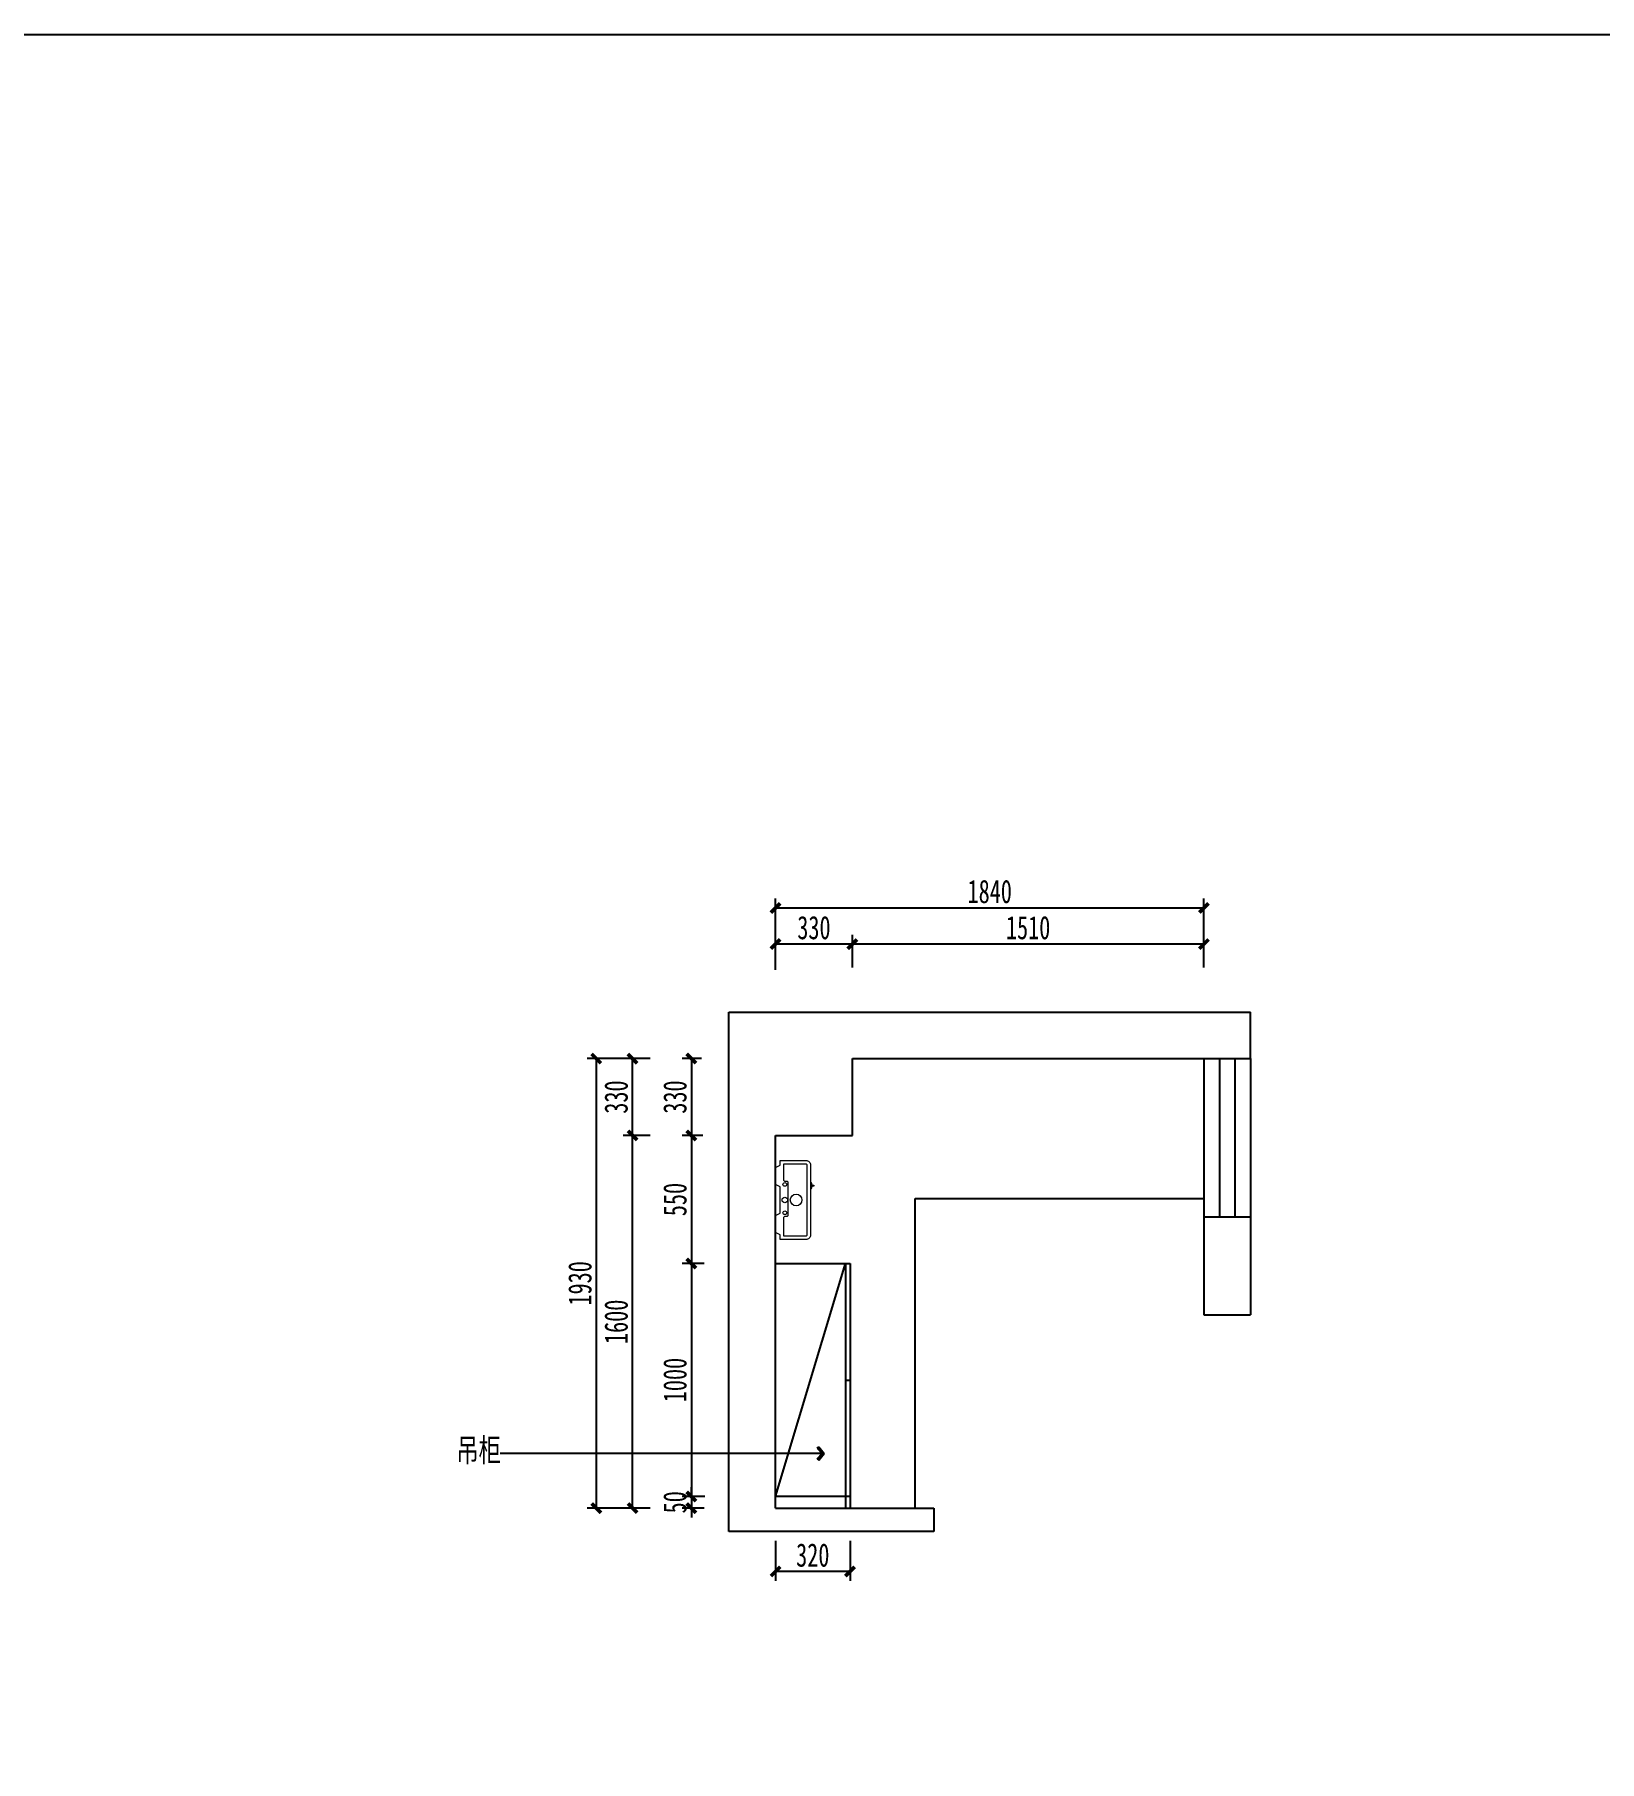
# Model space of a CAD drawing. Header units: millimetres. Extents: x 3104083 to 3173399, y -3165492 to -3044687.
# Drawn here: x 3120016 to 3126738, y -3096827 to -3089412 of the extents above; entities that cross this region are included whole.
import ezdxf

# ---------------------------------------------------------------- set-up
doc = ezdxf.new("R2010")
doc.units = ezdxf.units.MM
doc.header["$LTSCALE"] = 500
doc.header["$MEASUREMENT"] = 0
doc.header["$PDMODE"] = 2
doc.linetypes.add('ACAD_ISO03W100', pattern=[30, 12, -18])
doc.layers.get('0').update_dxf_attribs({"linetype": 'CONTINUOUS'})
doc.layers.get('DEFPOINTS').update_dxf_attribs({"linetype": 'CONTINUOUS'})
for name, color, linetype in [('D-节点尺寸', 5, 'CONTINUOUS'), ('E-立面造型线', 3, 'CONTINUOUS'), ('W-基础引线', 35, 'CONTINUOUS'), ('ZB_厨柜', 7, 'CONTINUOUS'), ('台面', 4, 'CONTINUOUS')]:
    doc.layers.add(name, color=color, linetype=linetype)
doc.layers.add('墙体', color=6, linetype='CONTINUOUS', lineweight=25)
doc.layers.add('电器', color=85, linetype='CONTINUOUS', lineweight=15)
doc.styles.add('DIM', font='SimSun.ttf', dxfattribs={"width": 0.7})
doc.dimstyles.new('40', dxfattribs={"dimscale": 40, "dimtxt": 2.5, "dimasz": 1, "dimexe": 1, "dimexo": 1, "dimgap": 0.5, "dimtad": 1, "dimdec": 0, "dimzin": 0, "dimdsep": 46, "dimtxsty": 'DIM', "dimblk": 'ARCHTICK', "dimcen": 0, "dimclrd": 5, "dimclre": 5, "dimclrt": 35, "dimadec": 0, "dimazin": 0, "dimtfac": 0.5, "dimtdec": 0, "dimtix": 1, "dimtmove": 2, "dimatfit": 2, "dimldrblk": 'A', "dimfxl": 0, "dimtolj": 1, "dimtzin": 0, "dimlwd": -1, "dimlwe": -1, "dimarcsym": 0})
doc.dimstyles.new('基础引线', dxfattribs={"dimtxt": 3, "dimasz": 0.7, "dimexe": 2, "dimexo": 6, "dimgap": 1, "dimtad": 1, "dimdec": 0, "dimdsep": 46, "dimtxsty": 'Standard', "dimblk1": 'A', "dimblk2": 'A', "dimsah": 1, "dimcen": 3, "dimdle": 200, "dimclrd": 256, "dimclre": 256, "dimclrt": 2, "dimadec": 0, "dimazin": 0, "dimtfac": 1, "dimtdec": 0, "dimtix": 1, "dimtmove": 1, "dimatfit": 3, "dimldrblk": 'A', "dimfxl": 0, "dimtvp": 1, "dimtolj": 1, "dimtzin": 0, "dimarcsym": 0})

# ---------------------------------------------------------------- blocks, each defined once
blk = doc.blocks.new('_ArchTick')
at = {"color": 0, "linetype": 'ByBlock', "const_width": 0.4}
blk.add_lwpolyline([(-0.5, -0.5), (0.5, 0.5)], dxfattribs=at)
blk = doc.blocks.new('*D1520')
at = {"layer": 'D-节点尺寸', "color": 5, "ltscale": 100}
for p, q in [((3122660.8, -3094139.2), (3122544.7, -3094139.2)), ((3122584.7, -3095739.2), (3122584.7, -3094139.2)), ((3122660.8, -3095739.2), (3122544.7, -3095739.2))]:
    blk.add_line(p, q, dxfattribs=at)
at = {"layer": 'DEFPOINTS', "color": 0, "ltscale": 100}
for p in [(3122584.7, -3094139.2), (3122700.8, -3094139.2), (3122700.8, -3095739.2)]:
    blk.add_point(p, dxfattribs=at)
at = {"layer": 'D-节点尺寸', "color": 5, "ltscale": 100, "xscale": 40, "yscale": 40, "zscale": 40}
for p, rotation in [((3122584.7, -3094139.2), 90), ((3122584.7, -3095739.2), 270)]:
    blk.add_blockref('_ArchTick', p, dxfattribs=dict(at, rotation=rotation))
at = {"layer": 'D-节点尺寸', "color": 35, "ltscale": 100, "insert": (3122514.7, -3094939.2), "char_height": 100, "attachment_point": 5, "rotation": 90, "style": 'DIM'}
blk.add_mtext('\\A1;1600', dxfattribs=at)
blk = doc.blocks.new('A')
for p, q in [((-0.37, 0), (-2.13, 0)), ((-1.44, 1.15), (-1.09, 1.44)), ((-1.44, 1.15), (-0.37, 0)), ((-1.44, -1.15), (-0.37, 0)), ((-1.09, 1.44), (0, 0)), ((-1.09, -1.44), (0, 0)), ((-1.44, -1.15), (-1.09, -1.44))]:
    blk.add_line(p, q)
for points in [[(-1.44, 1.15), (-1.09, 1.44), (-0.37, 0), (0, 0)], [(-1.44, -1.15), (-1.09, -1.44), (-0.37, 0), (0, 0)]]:
    blk.add_solid(points)
blk = doc.blocks.new('*D1521')
at = {"layer": 'D-节点尺寸', "color": 5, "ltscale": 100}
for p, q in [((3122660.8, -3093809.2), (3122544.7, -3093809.2)), ((3122584.7, -3094139.2), (3122584.7, -3093809.2)), ((3122660.8, -3094139.2), (3122544.7, -3094139.2))]:
    blk.add_line(p, q, dxfattribs=at)
at = {"layer": 'DEFPOINTS', "color": 0, "ltscale": 100}
for p in [(3122584.7, -3093809.2), (3122700.8, -3093809.2), (3122700.8, -3094139.2)]:
    blk.add_point(p, dxfattribs=at)
at = {"layer": 'D-节点尺寸', "color": 5, "ltscale": 100, "xscale": 40, "yscale": 40, "zscale": 40}
for p, rotation in [((3122584.7, -3093809.2), 90), ((3122584.7, -3094139.2), 270)]:
    blk.add_blockref('_ArchTick', p, dxfattribs=dict(at, rotation=rotation))
at = {"layer": 'D-节点尺寸', "color": 35, "ltscale": 100, "insert": (3122514.7, -3093974.2), "char_height": 100, "attachment_point": 5, "rotation": 90, "style": 'DIM'}
blk.add_mtext('\\A1;330', dxfattribs=at)
blk = doc.blocks.new('*D1522')
at = {"layer": 'D-节点尺寸', "color": 5, "ltscale": 100}
for p, q in [((3122589.2, -3093809.2), (3122389.2, -3093809.2)), ((3122429.2, -3093809.2), (3122429.2, -3095739.2)), ((3122589.2, -3095739.2), (3122389.2, -3095739.2))]:
    blk.add_line(p, q, dxfattribs=at)
at = {"layer": 'DEFPOINTS', "color": 0, "ltscale": 100}
for p in [(3122700.8, -3093809.2), (3122429.2, -3095739.2), (3122700.8, -3095739.2)]:
    blk.add_point(p, dxfattribs=at)
at = {"layer": 'D-节点尺寸', "color": 5, "ltscale": 100, "xscale": 40, "yscale": 40, "zscale": 40}
for p, rotation in [((3122429.2, -3093809.2), 90), ((3122429.2, -3095739.2), 270)]:
    blk.add_blockref('_ArchTick', p, dxfattribs=dict(at, rotation=rotation))
at = {"layer": 'D-节点尺寸', "color": 35, "ltscale": 100, "insert": (3122359.2, -3094774.2), "char_height": 100, "attachment_point": 5, "rotation": 90, "style": 'DIM'}
blk.add_mtext('\\A1;1930', dxfattribs=at)
blk = doc.blocks.new('*D1523')
at = {"layer": 'D-节点尺寸', "color": 5, "ltscale": 100}
for p, q in [((3123528.9, -3093417.9), (3123528.9, -3093277.3)), ((3125038.9, -3093417.9), (3125038.9, -3093277.3)), ((3125038.9, -3093317.3), (3123528.9, -3093317.3))]:
    blk.add_line(p, q, dxfattribs=at)
at = {"layer": 'DEFPOINTS', "color": 0, "ltscale": 100}
for p in [(3123528.9, -3093317.3), (3123528.9, -3093457.9), (3125038.9, -3093457.9)]:
    blk.add_point(p, dxfattribs=at)
at = {"layer": 'D-节点尺寸', "color": 5, "ltscale": 100, "xscale": 40, "yscale": 40, "zscale": 40, "rotation": 180}
blk.add_blockref('_ArchTick', (3123528.9, -3093317.3), dxfattribs=at)
at = {"layer": 'D-节点尺寸', "color": 5, "ltscale": 100, "xscale": 40, "yscale": 40, "zscale": 40}
blk.add_blockref('_ArchTick', (3125038.9, -3093317.3), dxfattribs=at)
at = {"layer": 'D-节点尺寸', "color": 35, "ltscale": 100, "insert": (3124283.9, -3093247.3), "char_height": 100, "attachment_point": 5, "style": 'DIM'}
blk.add_mtext('\\A1;1510', dxfattribs=at)
blk = doc.blocks.new('*D1524')
at = {"layer": 'D-节点尺寸', "color": 5, "ltscale": 100}
for p, q in [((3123198.9, -3093427.9), (3123198.9, -3093277.3)), ((3123528.9, -3093417.9), (3123528.9, -3093277.3)), ((3123528.9, -3093317.3), (3123198.9, -3093317.3))]:
    blk.add_line(p, q, dxfattribs=at)
at = {"layer": 'DEFPOINTS', "color": 0, "ltscale": 100}
for p in [(3123198.9, -3093317.3), (3123528.9, -3093457.9), (3123198.9, -3093467.9)]:
    blk.add_point(p, dxfattribs=at)
at = {"layer": 'D-节点尺寸', "color": 5, "ltscale": 100, "xscale": 40, "yscale": 40, "zscale": 40, "rotation": 180}
blk.add_blockref('_ArchTick', (3123198.9, -3093317.3), dxfattribs=at)
at = {"layer": 'D-节点尺寸', "color": 5, "ltscale": 100, "xscale": 40, "yscale": 40, "zscale": 40}
blk.add_blockref('_ArchTick', (3123528.9, -3093317.3), dxfattribs=at)
at = {"layer": 'D-节点尺寸', "color": 35, "ltscale": 100, "insert": (3123363.9, -3093247.3), "char_height": 100, "attachment_point": 5, "style": 'DIM'}
blk.add_mtext('\\A1;330', dxfattribs=at)
blk = doc.blocks.new('*D1525')
at = {"layer": 'D-节点尺寸', "color": 5, "ltscale": 100}
for p, q in [((3123198.9, -3093322.1), (3123198.9, -3093122.1)), ((3123198.9, -3093162.1), (3125038.9, -3093162.1)), ((3125038.9, -3093322.1), (3125038.9, -3093122.1))]:
    blk.add_line(p, q, dxfattribs=at)
at = {"layer": 'DEFPOINTS', "color": 0, "ltscale": 100}
for p in [(3125038.9, -3093162.1), (3125038.9, -3093457.9), (3123198.9, -3093467.9)]:
    blk.add_point(p, dxfattribs=at)
at = {"layer": 'D-节点尺寸', "color": 5, "ltscale": 100, "xscale": 40, "yscale": 40, "zscale": 40, "rotation": 180}
blk.add_blockref('_ArchTick', (3123198.9, -3093162.1), dxfattribs=at)
at = {"layer": 'D-节点尺寸', "color": 5, "ltscale": 100, "xscale": 40, "yscale": 40, "zscale": 40}
blk.add_blockref('_ArchTick', (3125038.9, -3093162.1), dxfattribs=at)
at = {"layer": 'D-节点尺寸', "color": 35, "ltscale": 100, "insert": (3124118.9, -3093092.1), "char_height": 100, "attachment_point": 5, "style": 'DIM'}
blk.add_mtext('\\A1;1840', dxfattribs=at)
blk = doc.blocks.new('*D1482')
at = {"layer": 'D-节点尺寸', "color": 5, "ltscale": 100}
for p, q in [((3122881.5, -3093809.2), (3122797.3, -3093809.2)), ((3122837.3, -3093809.2), (3122837.3, -3094139.2)), ((3122887.3, -3094139.2), (3122797.3, -3094139.2))]:
    blk.add_line(p, q, dxfattribs=at)
at = {"layer": 'DEFPOINTS', "color": 0, "ltscale": 100}
for p in [(3122921.5, -3093809.2), (3122837.3, -3094139.2), (3122927.3, -3094139.2)]:
    blk.add_point(p, dxfattribs=at)
at = {"layer": 'D-节点尺寸', "color": 5, "ltscale": 100, "xscale": 40, "yscale": 40, "zscale": 40}
for p, rotation in [((3122837.3, -3093809.2), 90), ((3122837.3, -3094139.2), 270)]:
    blk.add_blockref('_ArchTick', p, dxfattribs=dict(at, rotation=rotation))
at = {"layer": 'D-节点尺寸', "color": 35, "ltscale": 100, "insert": (3122767.3, -3093974.2), "char_height": 100, "attachment_point": 5, "rotation": 90, "style": 'DIM'}
blk.add_mtext('\\A1;330', dxfattribs=at)
blk = doc.blocks.new('*D1483')
at = {"layer": 'D-节点尺寸', "color": 5, "ltscale": 100}
for p, q in [((3123198.9, -3095879.2), (3123198.9, -3096051.3)), ((3123518.9, -3095879.2), (3123518.9, -3096051.3)), ((3123518.9, -3096011.3), (3123198.9, -3096011.3))]:
    blk.add_line(p, q, dxfattribs=at)
at = {"layer": 'DEFPOINTS', "color": 0, "ltscale": 100}
for p in [(3123198.9, -3095839.2), (3123518.9, -3095839.2), (3123198.9, -3096011.3)]:
    blk.add_point(p, dxfattribs=at)
at = {"layer": 'D-节点尺寸', "color": 5, "ltscale": 100, "xscale": 40, "yscale": 40, "zscale": 40, "rotation": 180}
blk.add_blockref('_ArchTick', (3123198.9, -3096011.3), dxfattribs=at)
at = {"layer": 'D-节点尺寸', "color": 5, "ltscale": 100, "xscale": 40, "yscale": 40, "zscale": 40}
blk.add_blockref('_ArchTick', (3123518.9, -3096011.3), dxfattribs=at)
at = {"layer": 'D-节点尺寸', "color": 35, "ltscale": 100, "insert": (3123358.9, -3095941.3), "char_height": 100, "attachment_point": 5, "style": 'DIM'}
blk.add_mtext('\\A1;320', dxfattribs=at)
blk = doc.blocks.new('热水器平面')
at = {"layer": '电器'}
for p, q in [((223135.7, -105688.4), (223135.7, -105686.4)), ((223165.7, -105686.4), (223165.7, -105688.4))]:
    blk.add_line(p, q, dxfattribs=at)
for points in [[(223146.2, -105556.4), (223156.2, -105536.4), (223229.2, -105536.4), (223239.2, -105556.4), (223259.2, -105556.4), (223259.2, -105666.4, -0.414214), (223239.2, -105686.4), (222939.2, -105686.4, -0.414214), (222919.2, -105666.4), (222919.2, -105556.4), (222939.2, -105556.4), (222949.2, -105536.4), (223022.2, -105536.4), (223032.2, -105556.4)], [(223024.2, -105591.4), (223164.2, -105591.4, 0.414214), (223169.2, -105586.4), (223169.2, -105576.4, -0.414214), (223174.2, -105571.4), (223244.2, -105571.4), (223244.2, -105666.4, -0.414214), (223239.2, -105671.4), (222939.2, -105671.4, -0.414214), (222934.2, -105666.4), (222934.2, -105571.4), (223014.2, -105571.4, -0.414214), (223019.2, -105576.4), (223019.2, -105586.4, 0.414214)]]:
    blk.add_lwpolyline(points, format="xyb", close=True, dxfattribs=at)
blk.add_lwpolyline([(223153.2, -105686.4), (223153.2, -105700.4, -0.414214), (223152.2, -105701.4), (223149.2, -105701.4, -0.414214), (223148.2, -105700.4), (223148.2, -105686.4)], format="xyb", dxfattribs=at)
for centre, radius in [((223034.2, -105576.4), 8), ((223089.2, -105576.4), 12), ((223156.2, -105576.4), 8), ((223089.2, -105624.8), 24.9)]:
    blk.add_circle(centre, radius, dxfattribs=at)
for centre, start, end in [((223149.3, -105672.5), 229.45307, 266.94411), ((223152.1, -105672.5), 273.05589, 310.54693)]:
    blk.add_arc(centre, 20.9, start, end, dxfattribs=at)
blk = doc.blocks.new('*D1487')
at = {"layer": 'D-节点尺寸', "color": 5, "ltscale": 100}
for p, q in [((3122887.3, -3094139.2), (3122797.3, -3094139.2)), ((3122837.3, -3094139.2), (3122837.3, -3094689.2)), ((3122885.7, -3094689.2), (3122797.3, -3094689.2))]:
    blk.add_line(p, q, dxfattribs=at)
at = {"layer": 'DEFPOINTS', "color": 0, "ltscale": 100}
for p in [(3122927.3, -3094139.2), (3122837.3, -3094689.2), (3122925.7, -3094689.2)]:
    blk.add_point(p, dxfattribs=at)
at = {"layer": 'D-节点尺寸', "color": 5, "ltscale": 100, "xscale": 40, "yscale": 40, "zscale": 40}
for p, rotation in [((3122837.3, -3094139.2), 90), ((3122837.3, -3094689.2), 270)]:
    blk.add_blockref('_ArchTick', p, dxfattribs=dict(at, rotation=rotation))
at = {"layer": 'D-节点尺寸', "color": 35, "ltscale": 100, "insert": (3122767.3, -3094414.2), "char_height": 100, "attachment_point": 5, "rotation": 90, "style": 'DIM'}
blk.add_mtext('\\A1;550', dxfattribs=at)
blk = doc.blocks.new('*D1498')
at = {"layer": 'D-节点尺寸', "color": 5, "ltscale": 100}
for p, q in [((3122892.1, -3094689.2), (3122797.3, -3094689.2)), ((3122837.3, -3094689.2), (3122837.3, -3095689.2)), ((3122895.5, -3095689.2), (3122797.3, -3095689.2))]:
    blk.add_line(p, q, dxfattribs=at)
at = {"layer": 'DEFPOINTS', "color": 0, "ltscale": 100}
for p in [(3122932.1, -3094689.2), (3122837.3, -3095689.2), (3122935.5, -3095689.2)]:
    blk.add_point(p, dxfattribs=at)
at = {"layer": 'D-节点尺寸', "color": 5, "ltscale": 100, "xscale": 40, "yscale": 40, "zscale": 40}
for p, rotation in [((3122837.3, -3094689.2), 90), ((3122837.3, -3095689.2), 270)]:
    blk.add_blockref('_ArchTick', p, dxfattribs=dict(at, rotation=rotation))
at = {"layer": 'D-节点尺寸', "color": 35, "ltscale": 100, "insert": (3122767.3, -3095189.2), "char_height": 100, "attachment_point": 5, "rotation": 90, "style": 'DIM'}
blk.add_mtext('\\A1;1000', dxfattribs=at)
blk = doc.blocks.new('*D1536')
at = {"layer": 'D-节点尺寸', "color": 5, "ltscale": 100}
for p, q in [((3122837.3, -3095689.2), (3122837.3, -3095649.2)), ((3122895.5, -3095689.2), (3122797.3, -3095689.2)), ((3122892.3, -3095739.2), (3122797.3, -3095739.2)), ((3122837.3, -3095689.2), (3122837.3, -3095739.2)), ((3122837.3, -3095739.2), (3122837.3, -3095779.2))]:
    blk.add_line(p, q, dxfattribs=at)
at = {"layer": 'DEFPOINTS', "color": 0, "ltscale": 100}
for p in [(3122837.3, -3095739.2), (3122932.3, -3095739.2), (3122935.5, -3095689.2)]:
    blk.add_point(p, dxfattribs=at)
at = {"layer": 'D-节点尺寸', "color": 5, "ltscale": 100, "xscale": 40, "yscale": 40, "zscale": 40}
for p, rotation in [((3122837.3, -3095689.2), 270), ((3122837.3, -3095739.2), 90)]:
    blk.add_blockref('_ArchTick', p, dxfattribs=dict(at, rotation=rotation))
at = {"layer": 'D-节点尺寸', "color": 35, "ltscale": 100, "insert": (3122767.3, -3095714.2), "char_height": 100, "attachment_point": 5, "rotation": 90, "style": 'DIM'}
blk.add_mtext('\\A1;50', dxfattribs=at)

msp = doc.modelspace()

# ---------------------------------------------------------------- linework, layer by layer
at = {"layer": 'D-节点尺寸', "color": 251, "ltscale": 100}
msp.add_lwpolyline([(3104083.146, -3089412.111), (3173399.353, -3089412.111), (3173399.353, -3104241.752), (3104083.146, -3104241.752)], close=True, dxfattribs=at)
at = {"layer": 'E-立面造型线', "color": 44}
for p, q in [((3123198.865, -3094689.166), (3123518.865, -3094689.166)), ((3123198.865, -3095689.166), (3123498.865, -3094689.166)), ((3123498.865, -3094689.166), (3123498.865, -3095739.166)), ((3123518.865, -3094689.166), (3123518.865, -3095739.166)), ((3123498.865, -3095189.166), (3123518.865, -3095189.166)), ((3123518.865, -3095689.166), (3123198.865, -3095689.166)), ((3123198.865, -3095739.166), (3123458.865, -3095739.166)), ((3123198.865, -3095739.166), (3123488.865, -3095739.166))]:
    msp.add_line(p, q, dxfattribs=at)
at = {"layer": '台面', "linetype": 'ACAD_ISO03W100'}
for p, q in [((3123798.865, -3095739.166), (3123798.865, -3094409.166)), ((3123798.865, -3094409.166), (3125038.865, -3094409.166))]:
    msp.add_line(p, q, dxfattribs=at)
at = {"layer": '墙体'}
for p, q in [((3122998.865, -3095839.166), (3122998.865, -3093609.166)), ((3122998.865, -3093609.166), (3125238.865, -3093609.166)), ((3125238.865, -3093809.166), (3125238.865, -3093609.166)), ((3123528.865, -3093809.166), (3125038.865, -3093809.166)), ((3123528.865, -3094139.166), (3123528.865, -3093809.166)), ((3125038.865, -3093809.166), (3125238.865, -3093809.166)), ((3123198.865, -3095739.166), (3123198.865, -3094139.166)), ((3123198.865, -3094139.166), (3123528.865, -3094139.166)), ((3125038.865, -3094489.166), (3125238.865, -3094489.166)), ((3125038.865, -3094489.166), (3125038.865, -3094909.166)), ((3125238.865, -3094489.166), (3125238.865, -3094909.166)), ((3125038.865, -3094909.166), (3125238.865, -3094909.166)), ((3123198.865, -3095739.166), (3123878.865, -3095739.166)), ((3123878.865, -3095739.166), (3123878.865, -3095839.166)), ((3123878.865, -3095839.166), (3122998.865, -3095839.166))]:
    msp.add_line(p, q, dxfattribs=at)
at = {"layer": '墙体', "color": 2}
for p, q in [((3125038.865, -3093809.166), (3125038.865, -3094489.166)), ((3125105.532, -3093809.166), (3125105.532, -3094489.166)), ((3125172.198, -3093809.166), (3125172.198, -3094489.166)), ((3125238.865, -3093809.166), (3125238.865, -3094489.166))]:
    msp.add_line(p, q, dxfattribs=at)

# ---------------------------------------------------------------- block references
at = {"layer": 'ZB_厨柜', "color": 253, "rotation": 90}
msp.add_blockref('热水器平面', (3017662.497, -3317505.365), dxfattribs=at)

# ---------------------------------------------------------------- texts
at = {"layer": 'D-节点尺寸', "color": 35, "ltscale": 100, "insert": (3121923.908, -3095495.76), "char_height": 100, "attachment_point": 5, "style": 'DIM'}
msp.add_mtext_dynamic_manual_height_columns('吊柜', width=1011.95328, gutter_width=400, heights=[0], dxfattribs=at)

# ---------------------------------------------------------------- dimensions: what is measured, and where the dimension line sits
at = {"layer": 'D-节点尺寸', "color": 251, "ltscale": 100}
for base, p1, p2, angle, picture, middle in [((3125038.865, -3093162.075), (3123198.865, -3093467.92), (3125038.865, -3093457.864), 180, '*D1525', (3124118.865, -3093092.075)), ((3123198.865, -3093317.35), (3123528.865, -3093457.864), (3123198.865, -3093467.92), 180, '*D1524', (3123363.865, -3093247.35)), ((3123528.865, -3093317.35), (3125038.865, -3093457.864), (3123528.865, -3093457.864), 180, '*D1523', (3124283.865, -3093247.35)), ((3122429.163, -3095739.166), (3122700.785, -3093809.166), (3122700.785, -3095739.166), 90, '*D1522', (3122359.163, -3094774.166)), ((3122584.685, -3093809.166), (3122700.785, -3094139.166), (3122700.785, -3093809.166), 90, '*D1521', (3122514.685, -3093974.166)), ((3122837.263, -3094139.166), (3122921.452, -3093809.166), (3122927.263, -3094139.166), 270, '*D1482', (3122767.263, -3093974.166)), ((3122584.685, -3094139.166), (3122700.785, -3095739.166), (3122700.785, -3094139.166), 90, '*D1520', (3122514.685, -3094939.166)), ((3122837.263, -3094689.166), (3122927.263, -3094139.166), (3122925.712, -3094689.166), 270, '*D1487', (3122767.263, -3094414.166)), ((3122837.263, -3095689.166), (3122932.145, -3094689.166), (3122935.549, -3095689.166), 270, '*D1498', (3122767.263, -3095189.166)), ((3122837.263, -3095739.166), (3122935.549, -3095689.166), (3122932.281, -3095739.166), 270, '*D1536', (3122767.263, -3095714.166))]:
    dim = msp.add_linear_dim(base=base, p1=p1, p2=p2, angle=angle, dimstyle='40', dxfattribs=at)
    dim.commit()
    dim.dimension.update_dxf_attribs({"geometry": picture, "text_midpoint": middle})
dim = msp.add_linear_dim(base=(3123198.865, -3096011.279), p1=(3123518.865, -3095839.166), p2=(3123198.865, -3095839.166), dimstyle='40', dxfattribs=at)
dim.commit()
dim.dimension.update_dxf_attribs({"geometry": '*D1483', "text_midpoint": (3123358.865, -3095941.279)})

# ---------------------------------------------------------------- leaders
at = {"layer": 'W-基础引线'}
msp.add_leader([(3123407.201, -3095504.363), (3122016.202, -3095504.363)], dimstyle='基础引线', override={"dimasz": 20}, dxfattribs=at)

doc.saveas('drawing.dxf')
